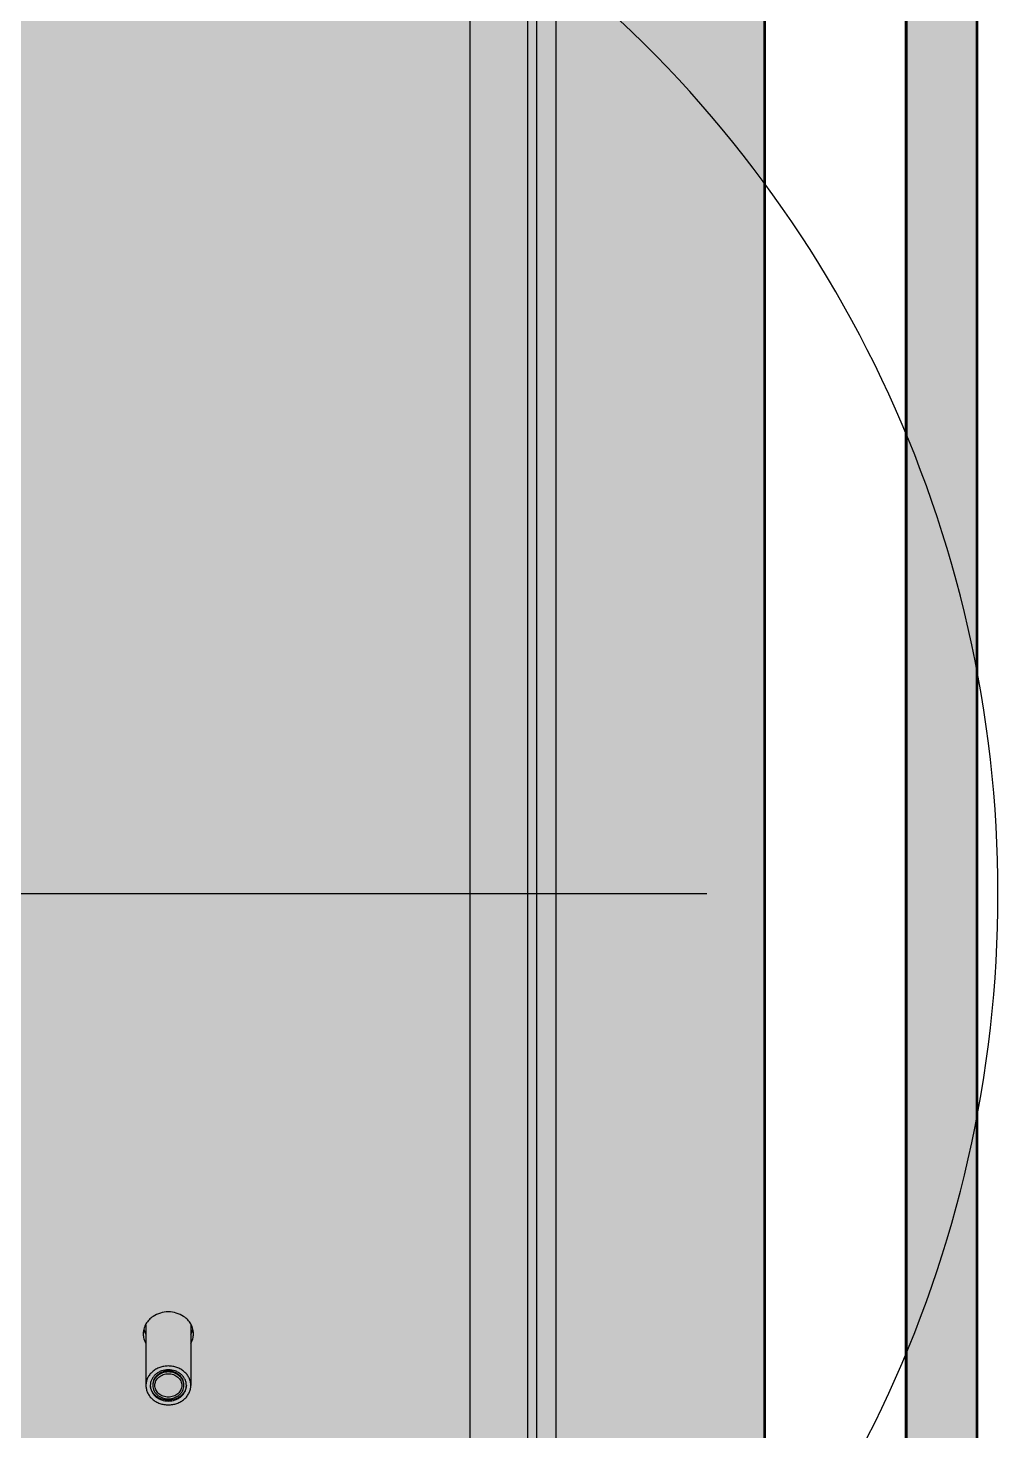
# Model space of a CAD drawing. Extents: x -18489 to 27370, y -8745 to 11880.
# Drawn here: x -14340.2 to -14271.7, y 2921.5 to 3020.6 of the extents above; entities that cross this region are included whole.
import ezdxf

# ---------------------------------------------------------------- set-up
doc = ezdxf.new("R2010")
doc.units = 0
doc.header["$LTSCALE"] = 100
for name, color, linetype in [('188K-SM-03-F10-MECH-EQ-Y2257103$0$0 Xref', 8, 'Continuous'), ('188K-SM-03-F10-MECH-EQ-Y2257103$0$M-EQU-FOUNDATION', 8, 'Continuous'), ('188K-SM-03-F10-MECH-EQ-Y2257103$0$Micron CUP L10 HVAC EQU$0$M-MECH-EQU', 136, 'Continuous'), ('188K-SM-03-F10-MECH-EQ-Y2257103$0$Micron CUP L10 HVAC EQU$0$M-PHASE1 AREA', 252, 'Continuous')]:
    doc.layers.add(name, color=color, linetype=linetype)

# ---------------------------------------------------------------- blocks, each defined once
blk = doc.blocks.new('188K-SM-03-F10-MECH-EQ-Y2257103$0$Micron CUP L10 HVAC EQU$0$A$C0c53ceb0')
at = {"layer": '188K-SM-03-F10-MECH-EQ-Y2257103$0$Micron CUP L10 HVAC EQU$0$M-PHASE1 AREA'}
for p, q in [((18382.32831, 22814.65005), (18382.32831, 19696.93438)), ((18341.73308, 21143.4106), (18341.73308, 19696.93438)), ((18388.6713, 21124.46145), (18388.6713, 19715.88267)), ((18402.65255, 19715.88267), (18402.65255, 21124.46145)), ((18509.19987, 20420.17249), (13383.58898, 20420.17249)), ((18112.73731, 20115.69324), (18112.73731, 20072.87585)), ((18144.4539, 20115.69324), (18144.4539, 20072.87585))]:
    blk.add_line(p, q, dxfattribs=at)
for centre, radius, start, end in [((17869.25526, 20420.17206), 845.57744, 309.10978441, 50.89021559), ((18124.83032, 20115.9057), 13.98918, 193.62800941, 205.69050864), ((18125.30648, 20116.12053), 14.5114, 205.63984956, 209.77846684), ((18131.88473, 20116.12053), 14.5114, 330.22153316, 334.36015043), ((18132.36089, 20115.9057), 13.98918, 334.30949134, 346.37199059), ((18125.41788, 20073.51166), 9.57237, 181.85715008, 183.77919198), ((18131.77332, 20073.51166), 9.57237, 356.22080802, 358.14284992)]:
    blk.add_arc(centre, radius, start, end, dxfattribs=at)
for points, knots in [([(18128.5956, 20124.83216), (18126.69412, 20124.83216), (18122.88988, 20124.24272), (18119.38804, 20122.64244), (18117.81166, 20121.60026)], [0, 0, 0, 0, 0.501549898, 1, 1, 1, 1]), ([(18139.37954, 20121.60026), (18137.80316, 20122.64244), (18134.30133, 20124.24272), (18130.49709, 20124.83216), (18128.5956, 20124.83216)], [0, 0, 0, 0, 0.498450102, 1, 1, 1, 1]), ([(18112.75768, 20116.26425), (18112.42169, 20115.67685), (18111.83218, 20114.4639), (18111.41597, 20113.18074), (18111.25629, 20112.53291)], [0, 0, 0, 0, 0.503526291, 1, 1, 1, 1]), ([(18117.81166, 20121.60026), (18116.76504, 20120.90832), (18114.8467, 20119.31824), (18113.35956, 20117.31651), (18112.75768, 20116.26425)], [0, 0, 0, 0, 0.508599564, 1, 1, 1, 1]), ([(18144.43353, 20116.26425), (18143.83164, 20117.31651), (18142.3445, 20119.31824), (18140.42616, 20120.90832), (18139.37954, 20121.60026)], [0, 0, 0, 0, 0.491400436, 1, 1, 1, 1]), ([(18145.93491, 20112.53291), (18145.77524, 20113.18074), (18145.35902, 20114.4639), (18144.76952, 20115.67685), (18144.43353, 20116.26425)], [0, 0, 0, 0, 0.496473709, 1, 1, 1, 1]), ([(18111.25629, 20112.53291), (18111.12775, 20112.01135), (18110.93165, 20110.95565), (18110.86428, 20109.88372), (18110.86428, 20109.34992)], [0, 0, 0, 0, 0.501574474, 1, 1, 1, 1]), ([(18110.86428, 20109.34992), (18110.86428, 20108.17783), (18111.1935, 20105.80598), (18112.12032, 20103.60277), (18112.71127, 20102.5696)], [0, 0, 0, 0, 0.496158346, 1, 1, 1, 1]), ([(18144.47993, 20102.5696), (18145.07089, 20103.60277), (18145.9977, 20105.80598), (18146.32692, 20108.17783), (18146.32692, 20109.34992)], [0, 0, 0, 0, 0.503841654, 1, 1, 1, 1]), ([(18146.32692, 20109.34992), (18146.32692, 20109.88372), (18146.25956, 20110.95565), (18146.06346, 20112.01135), (18145.93491, 20112.53291)], [0, 0, 0, 0, 0.498425526, 1, 1, 1, 1]), ([(18128.5956, 20086.60953), (18127.56056, 20086.60953), (18125.49592, 20086.43444), (18122.51417, 20085.65477), (18119.76061, 20084.38684), (18117.34109, 20082.67644), (18115.34875, 20080.58624), (18113.86288, 20078.19312), (18112.94483, 20075.59002), (18112.73731, 20073.77471), (18112.73731, 20072.87585)], [0, 0, 0, 0, 0.133645042, 0.266026203, 0.39605901, 0.522951528, 0.646355575, 0.766446436, 0.883938576, 1, 1, 1, 1]), ([(18144.4539, 20072.87585), (18144.4539, 20073.77471), (18144.24637, 20075.59002), (18143.32833, 20078.19312), (18141.84245, 20080.58624), (18139.85012, 20082.67644), (18137.4306, 20084.38684), (18134.67704, 20085.65477), (18131.69529, 20086.43444), (18129.63064, 20086.60953), (18128.5956, 20086.60953)], [0, 0, 0, 0, 0.116061424, 0.233553564, 0.353644425, 0.477048472, 0.60394099, 0.733973797, 0.866354958, 1, 1, 1, 1]), ([(18141.34567, 20072.87585), (18141.34567, 20073.59855), (18141.17886, 20075.05807), (18140.44068, 20077.15093), (18139.24604, 20079.07499), (18137.64431, 20080.75549), (18135.69855, 20082.13073), (18132.73275, 20083.49709), (18128.5956, 20084.19992), (18124.45846, 20083.49709), (18121.49266, 20082.13073), (18119.54689, 20080.75549), (18117.94517, 20079.07499), (18116.75053, 20077.15093), (18116.01234, 20075.05807), (18115.84553, 20073.59855), (18115.84553, 20072.87585)], [0, 0, 0, 0, 0.058089453, 0.116890925, 0.176996156, 0.238758514, 0.302267072, 0.367347063, 0.5, 0.632652937, 0.697732928, 0.761241486, 0.823003844, 0.883109075, 0.941910547, 1, 1, 1, 1]), ([(18139.56954, 20073.51018), (18139.56954, 20074.1322), (18139.42597, 20075.3884), (18138.79063, 20077.18973), (18137.7624, 20078.84577), (18136.3838, 20080.29217), (18134.70909, 20081.47582), (18132.15642, 20082.65183), (18128.5956, 20083.25673), (18125.03478, 20082.65183), (18122.48212, 20081.47582), (18120.8074, 20080.29217), (18119.4288, 20078.84577), (18118.40057, 20077.18973), (18117.76524, 20075.3884), (18117.62166, 20074.1322), (18117.62166, 20073.51018)], [0, 0, 0, 0, 0.058088904, 0.116891099, 0.176996206, 0.238758616, 0.302267224, 0.367347218, 0.5, 0.632652782, 0.697732776, 0.761241384, 0.823003794, 0.883108901, 0.941911096, 1, 1, 1, 1]), ([(18139.56954, 20072.87585), (18139.56954, 20073.49788), (18139.42597, 20074.75408), (18138.79062, 20076.5554), (18137.7624, 20078.21143), (18136.3838, 20079.65783), (18134.70908, 20080.84149), (18132.15643, 20082.01751), (18128.5956, 20082.62244), (18125.03478, 20082.01751), (18122.48212, 20080.84149), (18120.80741, 20079.65783), (18119.42881, 20078.21143), (18118.40059, 20076.5554), (18117.76524, 20074.75408), (18117.62166, 20073.49788), (18117.62166, 20072.87585)], [0, 0, 0, 0, 0.058089453, 0.116890925, 0.176996156, 0.238758514, 0.302267072, 0.367347063, 0.5, 0.632652937, 0.697732928, 0.761241486, 0.823003844, 0.883109075, 0.941910547, 1, 1, 1, 1]), ([(18119.08063, 20072.87585), (18119.08063, 20073.41516), (18119.20514, 20074.50435), (18119.75598, 20076.06621), (18120.6475, 20077.50208), (18121.84288, 20078.75621), (18123.29461, 20079.78244), (18124.94675, 20080.54318), (18126.73579, 20081.01101), (18127.97458, 20081.11606), (18128.5956, 20081.11606)], [0, 0, 0, 0, 0.116061431, 0.233553602, 0.353644475, 0.477048358, 0.603940823, 0.733974564, 0.866354204, 1, 1, 1, 1]), ([(18128.5956, 20081.11606), (18129.21663, 20081.11606), (18130.45542, 20081.01101), (18132.24446, 20080.54318), (18133.8966, 20079.78244), (18135.34832, 20078.75621), (18136.54371, 20077.50208), (18137.43523, 20076.06621), (18137.98607, 20074.50435), (18138.11058, 20073.41516), (18138.11058, 20072.87585)], [0, 0, 0, 0, 0.133645796, 0.266025436, 0.396059177, 0.522951642, 0.646355525, 0.766446398, 0.883938569, 1, 1, 1, 1]), ([(18112.73731, 20072.87585), (18112.73731, 20071.97699), (18112.94483, 20070.16167), (18113.86288, 20067.55857), (18115.34875, 20065.16545), (18117.34109, 20063.07526), (18119.76061, 20061.36486), (18122.51417, 20060.09692), (18125.49592, 20059.31725), (18127.56056, 20059.14216), (18128.5956, 20059.14216)], [0, 0, 0, 0, 0.116061424, 0.233553564, 0.353644425, 0.477048472, 0.60394099, 0.733973797, 0.866354958, 1, 1, 1, 1]), ([(18115.84553, 20072.87585), (18115.84553, 20072.15314), (18116.01234, 20070.69362), (18116.75053, 20068.60076), (18117.94517, 20066.6767), (18119.54689, 20064.9962), (18121.49266, 20063.62096), (18124.45846, 20062.2546), (18128.5956, 20061.55177), (18132.73275, 20062.2546), (18135.69855, 20063.62096), (18137.64431, 20064.9962), (18139.24604, 20066.6767), (18140.44068, 20068.60076), (18141.17886, 20070.69362), (18141.34567, 20072.15314), (18141.34567, 20072.87585)], [0, 0, 0, 0, 0.058089453, 0.116890925, 0.176996156, 0.238758514, 0.302267072, 0.367347063, 0.5, 0.632652937, 0.697732928, 0.761241486, 0.823003844, 0.883109075, 0.941910547, 1, 1, 1, 1]), ([(18141.32488, 20072.88073), (18141.27886, 20072.18402), (18141.03114, 20070.78627), (18140.21316, 20068.80231), (18138.9803, 20066.99039), (18137.37902, 20065.41554), (18135.46753, 20064.13139), (18132.58462, 20062.85923), (18128.5956, 20062.20619), (18124.60658, 20062.85923), (18121.72367, 20064.13139), (18119.81219, 20065.41554), (18118.21091, 20066.99039), (18116.97805, 20068.80231), (18116.16007, 20070.78627), (18115.91234, 20072.18402), (18115.86633, 20072.88073)], [0, 0, 0, 0, 0.058065559, 0.116958162, 0.177202283, 0.239074224, 0.302615543, 0.367635451, 0.5, 0.632364549, 0.697384457, 0.760925776, 0.822797717, 0.883041838, 0.941934441, 1, 1, 1, 1]), ([(18117.62166, 20072.87585), (18117.62166, 20072.25382), (18117.76524, 20070.99761), (18118.40059, 20069.19629), (18119.42881, 20067.54026), (18120.80741, 20066.09386), (18122.48212, 20064.9102), (18125.03478, 20063.73418), (18128.5956, 20063.12925), (18132.15643, 20063.73418), (18134.70908, 20064.9102), (18136.3838, 20066.09386), (18137.7624, 20067.54026), (18138.79062, 20069.19629), (18139.42597, 20070.99761), (18139.56954, 20072.25382), (18139.56954, 20072.87585)], [0, 0, 0, 0, 0.058089453, 0.116890925, 0.176996156, 0.238758514, 0.302267072, 0.367347063, 0.5, 0.632652937, 0.697732928, 0.761241486, 0.823003844, 0.883109075, 0.941910547, 1, 1, 1, 1]), ([(18128.5956, 20064.63563), (18127.97458, 20064.63563), (18126.73579, 20064.74068), (18124.94675, 20065.20851), (18123.29461, 20065.96926), (18121.84288, 20066.99548), (18120.6475, 20068.24962), (18119.75598, 20069.68548), (18119.20514, 20071.24734), (18119.08063, 20072.33653), (18119.08063, 20072.87585)], [0, 0, 0, 0, 0.133645796, 0.266025436, 0.396059177, 0.522951642, 0.646355525, 0.766446398, 0.883938569, 1, 1, 1, 1]), ([(18128.5956, 20059.14216), (18129.63064, 20059.14216), (18131.69529, 20059.31725), (18134.67704, 20060.09692), (18137.4306, 20061.36486), (18139.85012, 20063.07526), (18141.84245, 20065.16545), (18143.32833, 20067.55857), (18144.24637, 20070.16167), (18144.4539, 20071.97699), (18144.4539, 20072.87585)], [0, 0, 0, 0, 0.133645042, 0.266026203, 0.39605901, 0.522951528, 0.646355575, 0.766446436, 0.883938576, 1, 1, 1, 1]), ([(18138.11058, 20072.87585), (18138.11058, 20072.33653), (18137.98607, 20071.24734), (18137.43523, 20069.68548), (18136.54371, 20068.24962), (18135.34832, 20066.99548), (18133.8966, 20065.96926), (18132.24446, 20065.20851), (18130.45542, 20064.74068), (18129.21663, 20064.63563), (18128.5956, 20064.63563)], [0, 0, 0, 0, 0.116061431, 0.233553602, 0.353644475, 0.477048358, 0.603940823, 0.733974564, 0.866354204, 1, 1, 1, 1])]:
    blk.add_open_spline(points, degree=3, knots=knots, dxfattribs=at)
for points in [[(18111.24825, 20112.52048), (18111.55727, 20111.25984), (18112.05577, 20110.03357), (18112.70331, 20108.90866)], [(18144.4879, 20108.90866), (18145.13543, 20110.03357), (18145.63393, 20111.25984), (18145.94295, 20112.52048)]]:
    blk.add_open_spline(points, degree=3, dxfattribs=at)
blk = doc.blocks.new('188K-SM-03-F10-MECH-EQ-Y2257103$0$Micron CUP L10 HVAC EQU')
at = {"layer": '188K-SM-03-F10-MECH-EQ-Y2257103$0$Micron CUP L10 HVAC EQU$0$M-MECH-EQU'}
blk.add_blockref('188K-SM-03-F10-MECH-EQ-Y2257103$0$Micron CUP L10 HVAC EQU$0$A$C0c53ceb0', (-206166.7, 2082.18), dxfattribs=at)
blk = doc.blocks.new('188K-SM-03-F10-MECH-EQ-Y2257103')
at = {"layer": '188K-SM-03-F10-MECH-EQ-Y2257103$0$M-EQU-FOUNDATION'}
h = blk.add_hatch(dxfattribs=at)
h.set_pattern_fill('AR-CONC', color=256, scale=0.1)
h.set_pattern_definition([(50, (4473.521, 709.199), (18.218467, -1.593909), [1.905, -20.955]), (355, (4473.521, 709.2), (-3.524342, 19.105685), [1.524, -16.764058]), (100.45144, (4475.04, 709.066), (14.694125, 17.511775), [1.619001, -17.809024]), (46.1842, (4473.521, 714.28), (27.107904, -4.204233), [2.8575, -31.4325]), (96.63556, (4475.78, 713.93), (23.740413, 24.742612), [2.428502, -26.71356]), (351.18415, (4473.52, 714.28), (23.740413, 24.742612), [2.285997, -25.145973]), (21, (4476.061, 713.009), (15.161439, -10.22652), [1.905, -20.955]), (326, (4476.061, 713.01), (6.180203, 18.418797), [1.524, -16.764]), (71.45144, (4477.325, 712.157), (21.341642, 8.192277), [1.619001, -17.808994]), (37.5, (4473.5214, 709.199), (0.3088603, 8.4555039), [0, -16.5608, 0, -17.018, 0, -16.8275]), (7.5, (4473.521, 709.199), (6.6819663, 10.0180575), [0, -9.7028, 0, -16.1798, 0, -6.4135]), (327.5, (4467.857, 709.199), (13.5590595, -0.5728744), [0, -6.35, 0, -19.812, 0, -26.289]), (317.5, (4465.317, 709.199), (14.812918, 2.542649), [0, -8.255, 0, -13.1572, 0, -18.669])])
h.paths.add_polyline_path([(-14928.149, 5602.459), (-14278.149, 5602.459), (-14278.149, 1902.459), (-14928.149, 1902.459)], flags=16)
h.paths.add_polyline_path([(-14933.149, 5607.459), (-14273.149, 5607.459), (-14273.149, 1897.459), (-14933.149, 1897.459)])
h = blk.add_hatch(dxfattribs=at)
h.set_pattern_fill('AR-CONC', color=256, scale=0.3)
h.set_pattern_definition([(50, (4473.52, 709.2), (54.6554, -4.78173), [5.715, -62.865]), (355, (4473.52, 709.2), (-10.57303, 57.31705), [4.572, -50.29218]), (100.45144, (4478.076, 708.8), (44.08237, 52.53533), [4.857, -53.42707]), (46.1842, (4473.52, 724.44), (81.32371, -12.6127), [8.5725, -94.2975]), (96.63556, (4480.3, 723.39), (71.22124, 74.22784), [7.2855, -80.14068]), (351.18415, (4473.52, 724.44), (71.22124, 74.22784), [6.858, -75.43792]), (21, (4481.14, 720.63), (45.48432, -30.67956), [5.715, -62.865]), (326, (4481.14, 720.63), (18.54061, 55.25639), [4.572, -50.292]), (71.45144, (4484.93, 718.07), (64.02493, 24.57683), [4.857, -53.42698]), (37.5, (4473.521, 709.2), (0.926581, 25.366512), [0, -49.6824, 0, -51.054, 0, -50.4825]), (7.5, (4473.52, 709.2), (20.0459, 30.054172), [0, -29.1084, 0, -48.5394, 0, -19.2405]), (327.5, (4456.529, 709.2), (40.677179, -1.718623), [0, -19.05, 0, -59.436, 0, -78.867]), (317.5, (4448.91, 709.2), (44.438754, 7.62795), [0, -24.765, 0, -39.4716, 0, -56.007])])
h.paths.add_polyline_path([(-14918.149, 5592.459), (-14288.149, 5592.459), (-14288.149, 1912.459), (-14918.149, 1912.459)])
at = {"layer": '188K-SM-03-F10-MECH-EQ-Y2257103$0$M-EQU-FOUNDATION', "const_width": 0.2}
for points in [[(-14933.149, 5607.459), (-14273.149, 5607.459), (-14273.149, 1897.459), (-14933.149, 1897.459)], [(-14928.149, 5602.459), (-14278.149, 5602.459), (-14278.149, 1902.459), (-14928.149, 1902.459)], [(-14918.149, 5592.459), (-14288.149, 5592.459), (-14288.149, 1912.459), (-14918.149, 1912.459)]]:
    blk.add_lwpolyline(points, close=True, dxfattribs=at)
at = {"layer": '188K-SM-03-F10-MECH-EQ-Y2257103$0$0 Xref', "xscale": 0.1, "yscale": 0.1, "zscale": 0.1}
blk.add_blockref('188K-SM-03-F10-MECH-EQ-Y2257103$0$Micron CUP L10 HVAC EQU', (4473.521, 709.199), dxfattribs=at)

msp = doc.modelspace()

# ---------------------------------------------------------------- block references
msp.add_blockref('188K-SM-03-F10-MECH-EQ-Y2257103', (0, 0))

doc.saveas('drawing.dxf')
